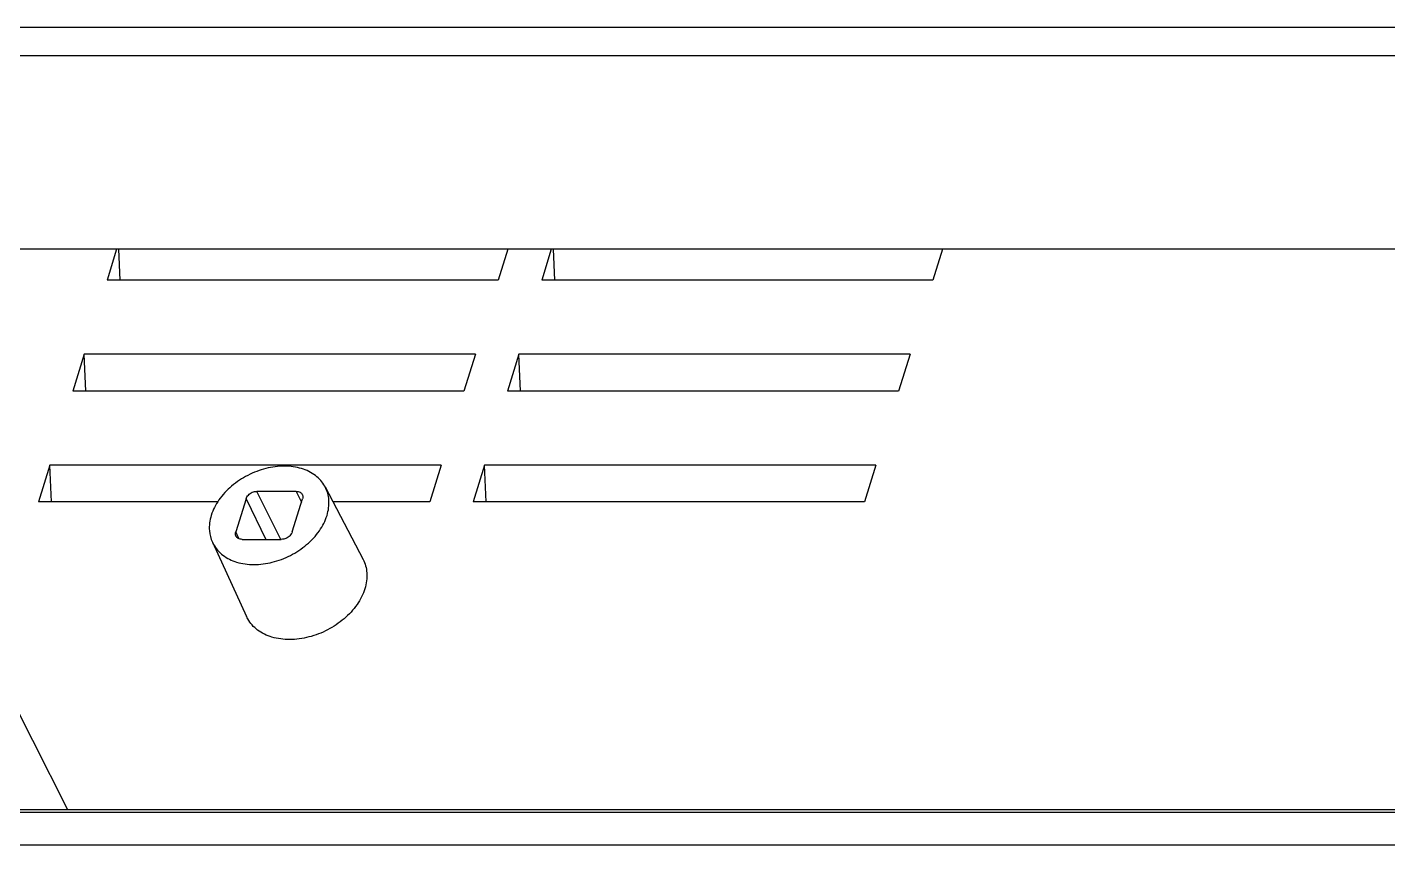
# Model space of a CAD drawing. Header units: inches. Extents: x -219 to 252, y -99 to 210.
# Drawn here: x -56.68 to -26.15, y -73.45 to -55.1 of the extents above; entities that cross this region are included whole.
import ezdxf

# ---------------------------------------------------------------- set-up
doc = ezdxf.new("R2010")
doc.units = ezdxf.units.IN
doc.header["$MEASUREMENT"] = 0

# ---------------------------------------------------------------- blocks, each defined once
blk = doc.blocks.new('block 3032')
at = {"color": 7, "lineweight": 25, "true_color": 0xffffff}
blk.add_lwpolyline([(-58.138, -67.989), (-55.774, -72.656)], dxfattribs=at)
blk = doc.blocks.new('block 3033')
at = {"color": 7, "lineweight": 25, "true_color": 0xffffff}
blk.add_lwpolyline([(-56.132, -65.754), (-56.17, -64.925)], dxfattribs=at)
blk = doc.blocks.new('block 3034')
at = {"color": 7, "lineweight": 25, "true_color": 0xffffff}
blk.add_lwpolyline([(-55.363, -63.266), (-55.4, -62.436)], dxfattribs=at)
blk = doc.blocks.new('block 3035')
at = {"color": 7, "lineweight": 25, "true_color": 0xffffff}
blk.add_lwpolyline([(-54.594, -60.777), (-54.625, -60.081)], dxfattribs=at)
blk = doc.blocks.new('block 3040')
at = {"color": 7, "lineweight": 25, "true_color": 0xffffff}
blk.add_lwpolyline([(-49.993, -65.416), (-49.144, -67.041)], dxfattribs=at)
blk = doc.blocks.new('block 3041')
at = {"color": 7, "lineweight": 25, "true_color": 0xffffff}
blk.add_lwpolyline([(-51.927, -66.576), (-52, -66.427)], dxfattribs=at)
blk = doc.blocks.new('block 3042')
at = {"color": 7, "lineweight": 25, "true_color": 0xffffff}
blk.add_lwpolyline([(-51.769, -65.681), (-51.321, -66.593)], dxfattribs=at)
blk = doc.blocks.new('block 3043')
at = {"color": 7, "lineweight": 25, "true_color": 0xffffff}
blk.add_lwpolyline([(-50.991, -66.599), (-51.523, -65.515)], dxfattribs=at)
blk = doc.blocks.new('block 3044')
at = {"color": 7, "lineweight": 25, "true_color": 0xffffff}
blk.add_lwpolyline([(-50.645, -65.515), (-50.525, -65.759)], dxfattribs=at)
blk = doc.blocks.new('block 3045')
at = {"color": 7, "lineweight": 25, "true_color": 0xffffff}
blk.add_lwpolyline([(-52.524, -66.659), (-51.758, -68.324)], dxfattribs=at)
blk = doc.blocks.new('block 3051')
at = {"color": 7, "lineweight": 25, "true_color": 0xffffff}
blk.add_lwpolyline([(-46.378, -65.754), (-46.415, -64.925)], dxfattribs=at)
blk = doc.blocks.new('block 3052')
at = {"color": 7, "lineweight": 25, "true_color": 0xffffff}
blk.add_lwpolyline([(-45.609, -63.266), (-45.646, -62.436)], dxfattribs=at)
blk = doc.blocks.new('block 3053')
at = {"color": 7, "lineweight": 25, "true_color": 0xffffff}
blk.add_lwpolyline([(-44.84, -60.777), (-44.871, -60.081)], dxfattribs=at)
blk = doc.blocks.new('block 3054')
at = {"color": 7, "lineweight": 25, "true_color": 0xffffff}
blk.add_lwpolyline([(-54.673, -60.081), (-54.888, -60.777)], dxfattribs=at)
blk = doc.blocks.new('block 3055')
at = {"color": 7, "lineweight": 25, "true_color": 0xffffff}
blk.add_lwpolyline([(-55.4, -62.436), (-55.657, -63.266)], dxfattribs=at)
blk = doc.blocks.new('block 3056')
at = {"color": 7, "lineweight": 25, "true_color": 0xffffff}
blk.add_lwpolyline([(-56.17, -64.925), (-56.426, -65.754)], dxfattribs=at)
blk = doc.blocks.new('block 3060')
at = {"color": 7, "lineweight": 25, "true_color": 0xffffff}
blk.add_lwpolyline([(-51.769, -65.681), (-52, -66.427)], dxfattribs=at)
blk = doc.blocks.new('block 3061')
at = {"color": 7, "lineweight": 25, "true_color": 0xffffff}
blk.add_lwpolyline([(-50.732, -66.427), (-50.501, -65.681)], dxfattribs=at)
blk = doc.blocks.new('block 3062')
at = {"color": 7, "lineweight": 25, "true_color": 0xffffff}
blk.add_lwpolyline([(-45.894, -60.081), (-46.109, -60.777)], dxfattribs=at)
blk = doc.blocks.new('block 3063')
at = {"color": 7, "lineweight": 25, "true_color": 0xffffff}
blk.add_lwpolyline([(-46.621, -62.436), (-46.878, -63.266)], dxfattribs=at)
blk = doc.blocks.new('block 3064')
at = {"color": 7, "lineweight": 25, "true_color": 0xffffff}
blk.add_lwpolyline([(-47.391, -64.925), (-47.647, -65.754)], dxfattribs=at)
blk = doc.blocks.new('block 3065')
at = {"color": 7, "lineweight": 25, "true_color": 0xffffff}
blk.add_lwpolyline([(-44.918, -60.081), (-45.133, -60.777)], dxfattribs=at)
blk = doc.blocks.new('block 3066')
at = {"color": 7, "lineweight": 25, "true_color": 0xffffff}
blk.add_lwpolyline([(-45.646, -62.436), (-45.902, -63.266)], dxfattribs=at)
blk = doc.blocks.new('block 3067')
at = {"color": 7, "lineweight": 25, "true_color": 0xffffff}
blk.add_lwpolyline([(-46.415, -64.925), (-46.671, -65.754)], dxfattribs=at)
blk = doc.blocks.new('block 3068')
at = {"color": 7, "lineweight": 25, "true_color": 0xffffff}
blk.add_lwpolyline([(-64.891, -73.445), (26.996, -73.445)], dxfattribs=at)
blk = doc.blocks.new('block 3069')
at = {"color": 7, "lineweight": 25, "true_color": 0xffffff}
blk.add_lwpolyline([(27.392, -72.719), (-64.838, -72.719)], dxfattribs=at)
blk = doc.blocks.new('block 3070')
at = {"color": 7, "lineweight": 25, "true_color": 0xffffff}
blk.add_lwpolyline([(-64.441, -72.656), (27.56, -72.656)], dxfattribs=at)
blk = doc.blocks.new('block 3079')
at = {"color": 7, "lineweight": 25, "true_color": 0xffffff}
blk.add_lwpolyline([(-51.856, -66.593), (-50.978, -66.593)], dxfattribs=at)
blk = doc.blocks.new('block 3081')
at = {"color": 7, "lineweight": 25, "true_color": 0xffffff}
blk.add_lwpolyline([(-37.892, -65.754), (-46.671, -65.754)], dxfattribs=at)
blk = doc.blocks.new('block 3082')
at = {"color": 7, "lineweight": 25, "true_color": 0xffffff}
blk.add_lwpolyline([(-47.647, -65.754), (-49.816, -65.754)], dxfattribs=at)
blk = doc.blocks.new('block 3083')
at = {"color": 7, "lineweight": 25, "true_color": 0xffffff}
blk.add_lwpolyline([(-52.4, -65.754), (-56.426, -65.754)], dxfattribs=at)
blk = doc.blocks.new('block 3087')
at = {"color": 7, "lineweight": 25, "true_color": 0xffffff}
blk.add_lwpolyline([(-50.645, -65.515), (-51.523, -65.515)], dxfattribs=at)
blk = doc.blocks.new('block 3089')
at = {"color": 7, "lineweight": 25, "true_color": 0xffffff}
blk.add_lwpolyline([(-37.636, -64.925), (-46.415, -64.925)], dxfattribs=at)
blk = doc.blocks.new('block 3090')
at = {"color": 7, "lineweight": 25, "true_color": 0xffffff}
blk.add_lwpolyline([(-47.391, -64.925), (-56.17, -64.925)], dxfattribs=at)
blk = doc.blocks.new('block 3095')
at = {"color": 7, "lineweight": 25, "true_color": 0xffffff}
blk.add_lwpolyline([(-36.139, -60.081), (-36.354, -60.777)], dxfattribs=at)
blk = doc.blocks.new('block 3096')
at = {"color": 7, "lineweight": 25, "true_color": 0xffffff}
blk.add_lwpolyline([(-36.867, -62.436), (-37.123, -63.266)], dxfattribs=at)
blk = doc.blocks.new('block 3097')
at = {"color": 7, "lineweight": 25, "true_color": 0xffffff}
blk.add_lwpolyline([(-37.636, -64.925), (-37.892, -65.754)], dxfattribs=at)
blk = doc.blocks.new('block 3098')
at = {"color": 7, "lineweight": 25, "true_color": 0xffffff}
blk.add_lwpolyline([(-37.123, -63.266), (-45.902, -63.266)], dxfattribs=at)
blk = doc.blocks.new('block 3099')
at = {"color": 7, "lineweight": 25, "true_color": 0xffffff}
blk.add_lwpolyline([(-46.878, -63.266), (-55.657, -63.266)], dxfattribs=at)
blk = doc.blocks.new('block 3102')
at = {"color": 7, "lineweight": 25, "true_color": 0xffffff}
blk.add_lwpolyline([(-36.867, -62.436), (-45.646, -62.436)], dxfattribs=at)
blk = doc.blocks.new('block 3103')
at = {"color": 7, "lineweight": 25, "true_color": 0xffffff}
blk.add_lwpolyline([(-46.621, -62.436), (-55.4, -62.436)], dxfattribs=at)
blk = doc.blocks.new('block 3106')
at = {"color": 7, "lineweight": 25, "true_color": 0xffffff}
blk.add_lwpolyline([(-36.354, -60.777), (-45.133, -60.777)], dxfattribs=at)
blk = doc.blocks.new('block 3107')
at = {"color": 7, "lineweight": 25, "true_color": 0xffffff}
blk.add_lwpolyline([(-46.109, -60.777), (-54.888, -60.777)], dxfattribs=at)
blk = doc.blocks.new('block 3110')
at = {"color": 7, "lineweight": 25, "true_color": 0xffffff}
blk.add_lwpolyline([(20.439, -60.081), (-71.45, -60.081)], dxfattribs=at)
blk = doc.blocks.new('block 3125')
at = {"color": 7, "lineweight": 25, "true_color": 0xffffff}
blk.add_lwpolyline([(18.258, -55.744), (-73.305, -55.744)], dxfattribs=at)
blk = doc.blocks.new('block 3126')
at = {"color": 7, "lineweight": 25, "true_color": 0xffffff}
blk.add_lwpolyline([(-73.447, -55.102), (18.116, -55.102)], dxfattribs=at)
blk = doc.blocks.new('block 3461')
at = {"color": 7, "lineweight": 25, "true_color": 0xffffff}
blk.add_open_spline([(-50.506, -65.588), (-50.504, -65.591), (-50.503, -65.594), (-50.502, -65.598), (-50.492, -65.624), (-50.493, -65.654), (-50.501, -65.681)], degree=3, knots=[0, 0, 0, 0, 1, 1, 1, 2, 2, 2, 2], dxfattribs=at)
blk = doc.blocks.new('block 3462')
at = {"color": 7, "lineweight": 25, "true_color": 0xffffff}
blk.add_open_spline([(-49.993, -65.416), (-49.996, -65.411), (-49.998, -65.407), (-50.001, -65.402), (-50.052, -65.309), (-50.125, -65.226), (-50.211, -65.161), (-50.303, -65.09), (-50.41, -65.039), (-50.521, -65.005), (-50.645, -64.967), (-50.775, -64.95), (-50.904, -64.95), (-51.045, -64.949), (-51.185, -64.968), (-51.321, -65.002), (-51.462, -65.038), (-51.599, -65.09), (-51.729, -65.156), (-51.859, -65.223), (-51.981, -65.304), (-52.092, -65.398), (-52.2, -65.489), (-52.296, -65.592), (-52.377, -65.708), (-52.451, -65.815), (-52.511, -65.931), (-52.549, -66.054)], degree=3, knots=[0, 0, 0, 0, 1, 1, 1, 2, 2, 2, 3, 3, 3, 4, 4, 4, 5, 5, 5, 6, 6, 6, 7, 7, 7, 8, 8, 8, 9, 9, 9, 9], dxfattribs=at)
blk = doc.blocks.new('block 3490')
at = {"color": 7, "lineweight": 25, "true_color": 0xffffff}
blk.add_open_spline([(-51.856, -66.593), (-51.887, -66.593), (-51.92, -66.587), (-51.947, -66.571), (-51.967, -66.559), (-51.985, -66.541), (-51.995, -66.52)], degree=3, knots=[0, 0, 0, 0, 1, 1, 1, 2, 2, 2, 2], dxfattribs=at)
blk = doc.blocks.new('block 3491')
at = {"color": 7, "lineweight": 25, "true_color": 0xffffff}
blk.add_open_spline([(-50.732, -66.427), (-50.741, -66.459), (-50.761, -66.487), (-50.784, -66.511), (-50.809, -66.537), (-50.84, -66.557), (-50.873, -66.571), (-50.906, -66.585), (-50.942, -66.593), (-50.978, -66.593)], degree=3, knots=[0, 0, 0, 0, 1, 1, 1, 2, 2, 2, 3, 3, 3, 3], dxfattribs=at)
blk = doc.blocks.new('block 3492')
at = {"color": 7, "lineweight": 25, "true_color": 0xffffff}
blk.add_open_spline([(-52.549, -66.054), (-52.583, -66.165), (-52.6, -66.282), (-52.591, -66.398), (-52.584, -66.488), (-52.561, -66.578), (-52.524, -66.659)], degree=3, knots=[0, 0, 0, 0, 1, 1, 1, 2, 2, 2, 2], dxfattribs=at)
blk = doc.blocks.new('block 3525')
at = {"color": 7, "lineweight": 25, "true_color": 0xffffff}
blk.add_open_spline([(-49.144, -67.041), (-49.096, -67.134), (-49.067, -67.238), (-49.059, -67.343), (-49.049, -67.463), (-49.066, -67.585), (-49.102, -67.7)], degree=3, knots=[0, 0, 0, 0, 1, 1, 1, 2, 2, 2, 2], dxfattribs=at)
blk = doc.blocks.new('block 3532')
at = {"color": 7, "lineweight": 25, "true_color": 0xffffff}
blk.add_open_spline([(-51.995, -66.52), (-51.997, -66.517), (-51.998, -66.514), (-51.999, -66.511), (-52.009, -66.485), (-52.008, -66.454), (-52, -66.427)], degree=3, knots=[0, 0, 0, 0, 1, 1, 1, 2, 2, 2, 2], dxfattribs=at)
blk = doc.blocks.new('block 3548')
at = {"color": 7, "lineweight": 25, "true_color": 0xffffff}
blk.add_open_spline([(-51.769, -65.681), (-51.759, -65.649), (-51.74, -65.621), (-51.717, -65.598), (-51.692, -65.572), (-51.661, -65.551), (-51.628, -65.537), (-51.594, -65.523), (-51.558, -65.515), (-51.523, -65.515)], degree=3, knots=[0, 0, 0, 0, 1, 1, 1, 2, 2, 2, 3, 3, 3, 3], dxfattribs=at)
blk = doc.blocks.new('block 3549')
at = {"color": 7, "lineweight": 25, "true_color": 0xffffff}
blk.add_open_spline([(-50.645, -65.515), (-50.614, -65.515), (-50.581, -65.521), (-50.554, -65.537), (-50.534, -65.549), (-50.516, -65.567), (-50.506, -65.588)], degree=3, knots=[0, 0, 0, 0, 1, 1, 1, 2, 2, 2, 2], dxfattribs=at)
blk = doc.blocks.new('block 3551')
at = {"color": 7, "lineweight": 25, "true_color": 0xffffff}
blk.add_open_spline([(-49.952, -66.054), (-49.918, -65.944), (-49.901, -65.826), (-49.91, -65.71), (-49.918, -65.608), (-49.946, -65.506), (-49.993, -65.416)], degree=3, knots=[0, 0, 0, 0, 1, 1, 1, 2, 2, 2, 2], dxfattribs=at)
blk = doc.blocks.new('block 3604')
at = {"color": 7, "lineweight": 25, "true_color": 0xffffff}
blk.add_open_spline([(-49.102, -67.7), (-49.141, -67.826), (-49.202, -67.946), (-49.278, -68.055), (-49.36, -68.174), (-49.459, -68.28), (-49.568, -68.373), (-49.682, -68.47), (-49.807, -68.554), (-49.939, -68.622), (-50.072, -68.692), (-50.213, -68.746), (-50.359, -68.783), (-50.5, -68.82), (-50.645, -68.84), (-50.79, -68.84), (-50.924, -68.841), (-51.058, -68.824), (-51.187, -68.786), (-51.303, -68.752), (-51.414, -68.7), (-51.51, -68.627), (-51.6, -68.56), (-51.677, -68.475), (-51.731, -68.378), (-51.741, -68.36), (-51.75, -68.343), (-51.758, -68.325)], degree=3, knots=[0, 0, 0, 0, 1, 1, 1, 2, 2, 2, 3, 3, 3, 4, 4, 4, 5, 5, 5, 6, 6, 6, 7, 7, 7, 8, 8, 8, 9, 9, 9, 9], dxfattribs=at)
blk = doc.blocks.new('block 3608')
at = {"color": 7, "lineweight": 25, "true_color": 0xffffff}
blk.add_open_spline([(-52.524, -66.659), (-52.516, -66.675), (-52.509, -66.691), (-52.5, -66.706), (-52.449, -66.8), (-52.375, -66.882), (-52.29, -66.947), (-52.198, -67.018), (-52.091, -67.069), (-51.98, -67.103), (-51.856, -67.141), (-51.726, -67.158), (-51.597, -67.158), (-51.456, -67.159), (-51.316, -67.14), (-51.18, -67.106), (-51.039, -67.071), (-50.902, -67.019), (-50.772, -66.952), (-50.642, -66.886), (-50.52, -66.805), (-50.409, -66.71), (-50.301, -66.619), (-50.204, -66.516), (-50.124, -66.4), (-50.05, -66.294), (-49.99, -66.177), (-49.952, -66.054)], degree=3, knots=[0, 0, 0, 0, 1, 1, 1, 2, 2, 2, 3, 3, 3, 4, 4, 4, 5, 5, 5, 6, 6, 6, 7, 7, 7, 8, 8, 8, 9, 9, 9, 9], dxfattribs=at)

msp = doc.modelspace()

# ---------------------------------------------------------------- block references
for name in ['block 3126', 'block 3125', 'block 3110', 'block 3054', 'block 3035', 'block 3062', 'block 3065', 'block 3053', 'block 3095', 'block 3107', 'block 3106', 'block 3055', 'block 3034', 'block 3103', 'block 3063', 'block 3066', 'block 3052', 'block 3102', 'block 3096', 'block 3099', 'block 3098', 'block 3056', 'block 3033', 'block 3090', 'block 3462', 'block 3064', 'block 3067', 'block 3051', 'block 3089', 'block 3097', 'block 3548', 'block 3043', 'block 3087', 'block 3044', 'block 3549', 'block 3461', 'block 3040', 'block 3551', 'block 3083', 'block 3060', 'block 3042', 'block 3061', 'block 3082', 'block 3081', 'block 3492', 'block 3608', 'block 3532', 'block 3041', 'block 3490', 'block 3491', 'block 3045', 'block 3079', 'block 3525', 'block 3604', 'block 3032', 'block 3070', 'block 3069', 'block 3068']:
    msp.add_blockref(name, (0, 0))

doc.saveas('drawing.dxf')
